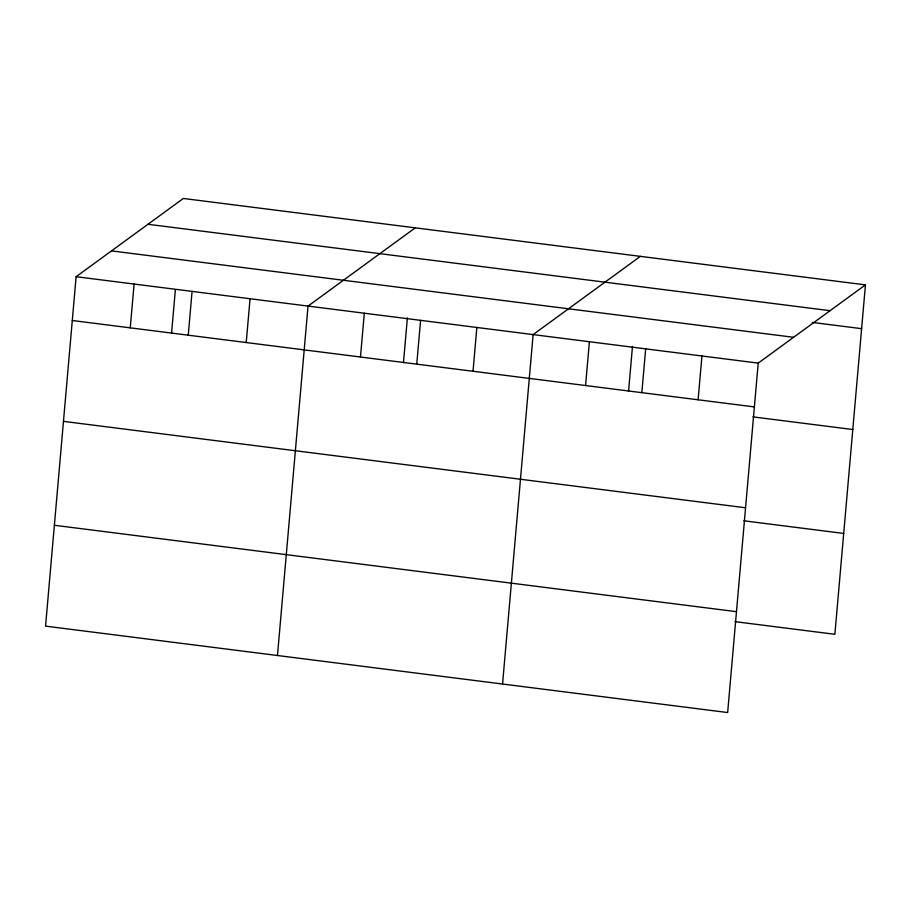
<?xml version="1.0" encoding="UTF-8"?>
<svg xmlns="http://www.w3.org/2000/svg" width="911" height="911" viewBox="0 0 911 911"><rect width="100%" height="100%" fill="white"/><g stroke="black" fill="none" stroke-linecap="round" stroke-linejoin="round"><path stroke-width="1.37" d="M865.45 284.87L183.35 198.461L76.125 276.705L45.55 626.13L727.65 712.539L758.214 363.113L865.45 284.87L834.875 634.295L734.995 621.644M130.262 327.846L134.099 284.05M171.553 333.312L175.356 289.892M188.247 335.191L192.073 291.395M246.221 342.536L250.058 298.74M277.468 655.51L308.032 306.085L415.268 227.841M360.471 357.01L364.309 313.213M403.471 362.692L407.388 317.871M416.748 364.138L420.586 320.342M473.025 371.267L476.852 327.47M502.553 684.024L533.129 334.599L640.353 256.355M585.568 385.524L589.406 341.727M628.556 391.206L632.485 346.385M641.845 392.664L645.671 348.856M698.111 399.792L701.948 355.985M147.969 224.277L830.069 310.697M812.384 322.437L861.612 328.666M111.506 250.889L793.606 337.298M76.125 276.705L758.214 363.113M72.288 320.501L754.388 406.921M752.907 416.874L852.798 429.525M63.463 421.36L745.562 507.769M743.82 520.785L843.7 533.436M54.375 525.271L736.475 611.68"/></g></svg>
